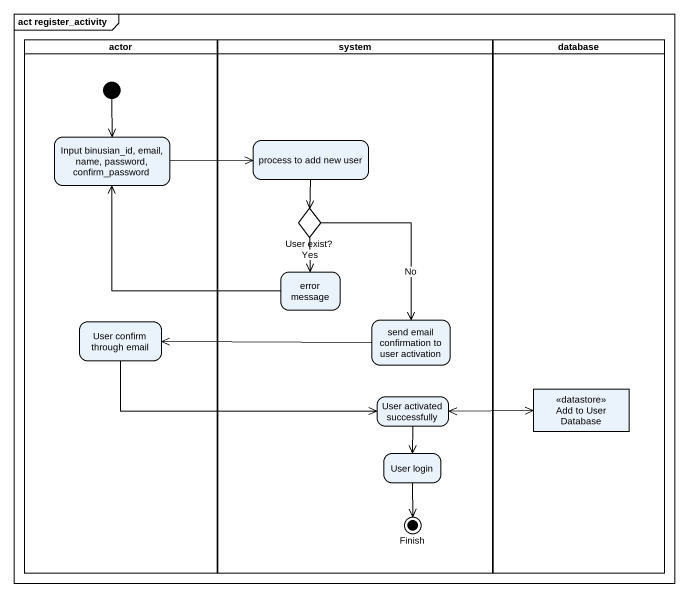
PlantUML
@startuml
mainframe act register_activity
hide empty description
state "actor" as actor_ <<partition>> {
  state "Input binusian_id, email, name, password, confirm_password" as Input_binusian_id_email
  state "User confirm through email" as User_confirm_through_email
  [*] --> Input_binusian_id_email
}
state system <<partition>> {
  state "process to add new user" as process_to_add_new_user
  state "User exist?" as User_exist <<choice>>
  state "error message" as error_message
  state "send email confirmation to user activation" as send_email_confirmation_to
  state "User activated successfully" as User_activated_successfully
  state "User login" as User_login
  state Finish <<end>>
}
state "database" as database_ <<partition>> {
  state "Add to User Database" as Add_to_User_Database <<datastore>>
}
Input_binusian_id_email -right-> process_to_add_new_user
process_to_add_new_user --> User_exist
User_exist --> error_message : Yes
User_exist --> send_email_confirmation_to : No
error_message -up-> Input_binusian_id_email
User_confirm_through_email -right-> User_activated_successfully
send_email_confirmation_to -left-> User_confirm_through_email
User_activated_successfully -right-> Add_to_User_Database
User_activated_successfully --> User_login
Add_to_User_Database -left-> User_activated_successfully
User_login --> Finish
@enduml
